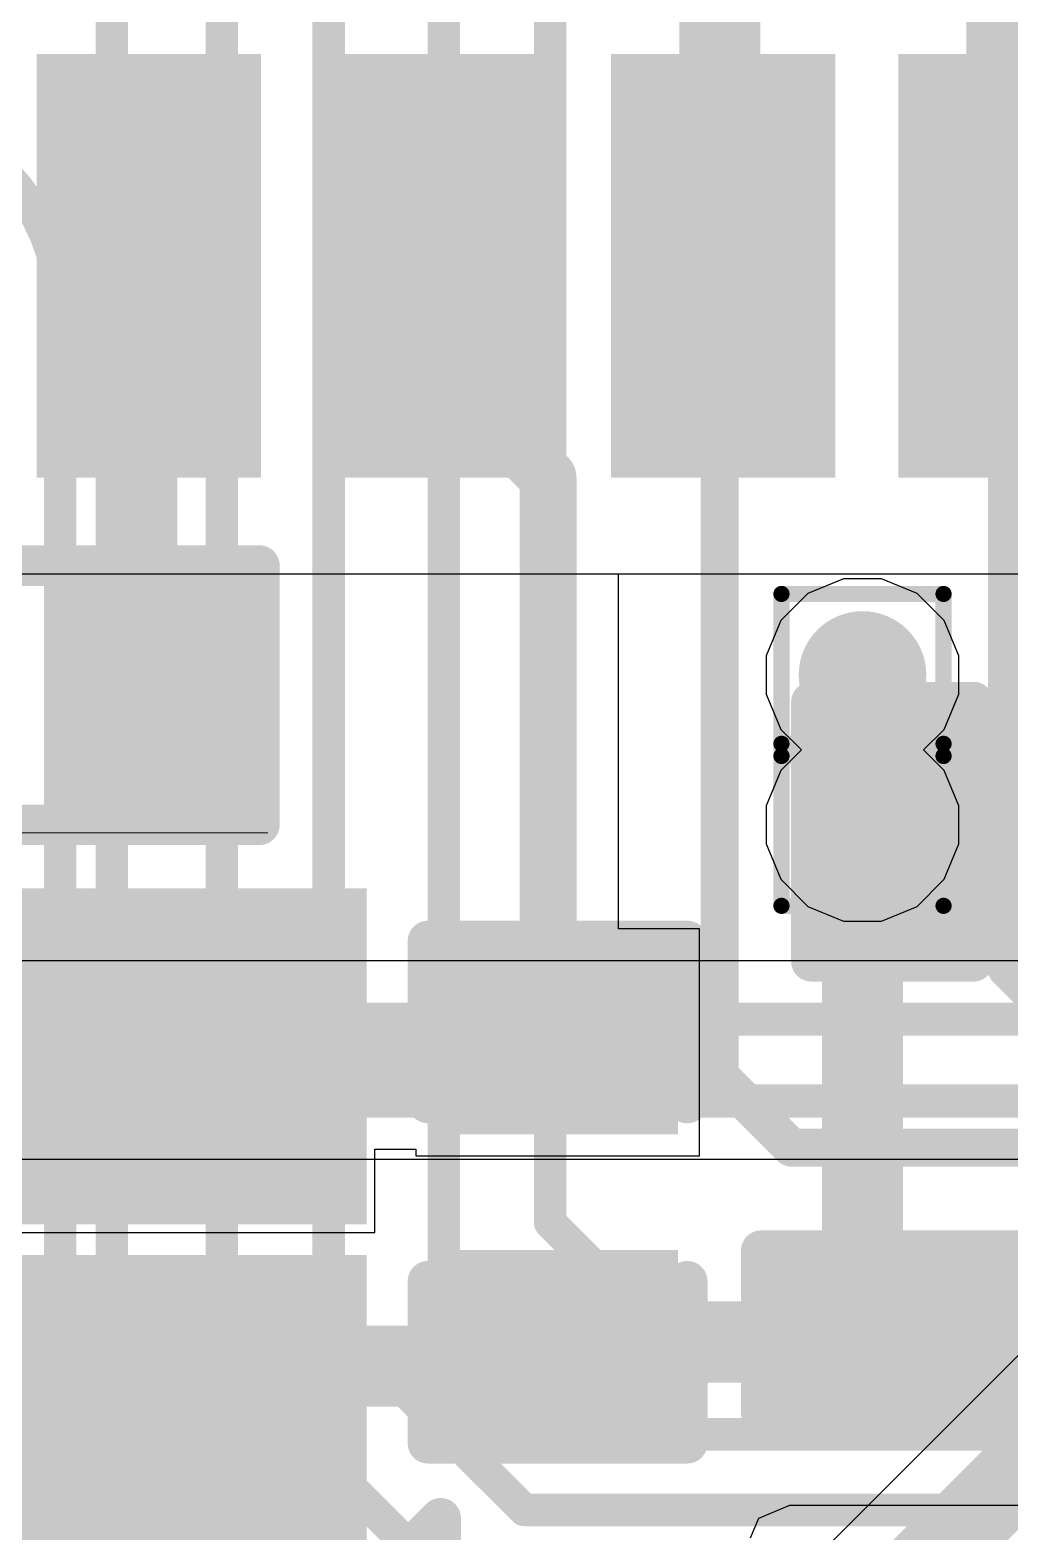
# Model space of a CAD drawing. Header units: inches. Extents: x -6 to 283, y -12 to 154.
# Drawn here: x 21.223 to 24.294, y 3.135 to 7.845 of the extents above; entities that cross this region are included whole.
import ezdxf

# ---------------------------------------------------------------- set-up
doc = ezdxf.new("R2010")
doc.units = ezdxf.units.IN
for name, color, linetype in [('Bottom Layer', 5, 'Continuous'), ('Drill Drawing', 1, 'Continuous'), ('GND-1', 16, 'Continuous'), ('GND-2', 90, 'Continuous'), ('GND-3', 216, 'Continuous'), ('GND-4', 54, 'Continuous'), ('PWR-1', 156, 'Continuous'), ('PWR-2', 130, 'Continuous'), ('Signal L1', 76, 'Continuous'), ('Signal L2', 6, 'Continuous'), ('Top Layer', 1, 'Continuous'), ('Top Overlay', 2, 'Continuous'), ('Top Paste', 8, 'Continuous'), ('Top Solder', 216, 'Continuous'), ('Via Holes', 16, 'Continuous')]:
    doc.layers.add(name, color=color, linetype=linetype)

# ---------------------------------------------------------------- blocks, each defined once
blk = doc.blocks.new('Q22FA12800078__46')
at = {"layer": 'Top Layer'}
for points in [[(-1.20000014, 1.00000054), (-0.2499995, 1.00000054), (-0.2499995, 0.1499997), (-1.20000014, 0.1499997)], [(0.2499995, 1.00000054), (1.20000014, 1.00000054), (1.20000014, 0.1499997), (0.2499995, 0.1499997)], [(-1.20000014, -0.1499997), (-0.2499995, -0.1499997), (-0.2499995, -1.00000054), (-1.20000014, -1.00000054)], [(0.2499995, -0.1499997), (1.20000014, -0.1499997), (1.20000014, -1.00000054), (0.2499995, -1.00000054)]]:
    blk.add_hatch(color=1, dxfattribs=at).paths.add_polyline_path(points)
at = {"layer": 'Top Paste'}
for points in [[(-1.20000014, 1.00000054), (-0.2499995, 1.00000054), (-0.2499995, 0.1499997), (-1.20000014, 0.1499997)], [(0.2499995, 1.00000054), (1.20000014, 1.00000054), (1.20000014, 0.1499997), (0.2499995, 0.1499997)], [(-1.20000014, -0.1499997), (-0.2499995, -0.1499997), (-0.2499995, -1.00000054), (-1.20000014, -1.00000054)], [(0.2499995, -0.1499997), (1.20000014, -0.1499997), (1.20000014, -1.00000054), (0.2499995, -1.00000054)]]:
    blk.add_hatch(color=8, dxfattribs=at).paths.add_polyline_path(points)
at = {"layer": 'Top Solder'}
for points in [[(-1.30160014, 1.10160054), (-0.1483995, 1.10160054), (-0.1483995, 0.0483997), (-1.30160014, 0.0483997)], [(0.1483995, 1.10160054), (1.30160014, 1.10160054), (1.30160014, 0.0483997), (0.1483995, 0.0483997)], [(-1.30160014, -0.0483997), (-0.1483995, -0.0483997), (-0.1483995, -1.10160054), (-1.30160014, -1.10160054)], [(0.1483995, -0.0483997), (1.30160014, -0.0483997), (1.30160014, -1.10160054), (0.1483995, -1.10160054)]]:
    blk.add_hatch(color=216, dxfattribs=at).paths.add_polyline_path(points)
at = {"layer": 'Top Overlay'}
for points in [[(-1.5331821, 1.12016032, 0.127, 0.127, 0), (-1.5331821, 0.87339424, 0.127, 0.127, 0)], [(-1.40979906, 0.9967772799999999, 0.127, 0.127, 0), (-1.5331821, 1.12016032, 0.127, 0.127, 0)], [(-1.40979906, 0.9967772799999999, 0.127, 0.127, 0), (-1.5331821, 0.87339424, 0.127, 0.127, 0)], [(0.0508, 0.8636, 0.127, 0.127, 0), (-0.0508, 0.8636, 0.127, 0.127, 0)], [(0.0508, -0.8382, 0.127, 0.127, 0), (-0.0508, -0.8382, 0.127, 0.127, 0)]]:
    blk.add_lwpolyline(points, format="xyseb", dxfattribs=at)
for points in [[(-1.5649321, 1.12016032, 0.0635, 0.0635, 1), (-1.5014321, 1.12016032, 0.0635, 0.0635, 1)], [(-1.5649321, 1.12016032, 0.0635, 0.0635, 1), (-1.5014321, 1.12016032, 0.0635, 0.0635, 1)], [(-1.44154906, 0.9967772799999999, 0.0635, 0.0635, 1), (-1.37804906, 0.9967772799999999, 0.0635, 0.0635, 1)], [(-1.44154906, 0.9967772799999999, 0.0635, 0.0635, 1), (-1.37804906, 0.9967772799999999, 0.0635, 0.0635, 1)], [(-1.5649321, 0.87339424, 0.0635, 0.0635, 1), (-1.5014321, 0.87339424, 0.0635, 0.0635, 1)], [(-1.5649321, 0.87339424, 0.0635, 0.0635, 1), (-1.5014321, 0.87339424, 0.0635, 0.0635, 1)], [(-0.08255, 0.8636, 0.0635, 0.0635, 1), (-0.01905, 0.8636, 0.0635, 0.0635, 1)], [(0.01905, 0.8636, 0.0635, 0.0635, 1), (0.08255, 0.8636, 0.0635, 0.0635, 1)], [(-0.08255, -0.8382, 0.0635, 0.0635, 1), (-0.01905, -0.8382, 0.0635, 0.0635, 1)], [(0.01905, -0.8382, 0.0635, 0.0635, 1), (0.08255, -0.8382, 0.0635, 0.0635, 1)]]:
    blk.add_lwpolyline(points, format="xyseb", close=True, dxfattribs=at)
blk = doc.blocks.new('AP6275S__49')
at = {"layer": 'Top Layer'}
for points in [[(-4.700000759999999, -5.627498269999999), (-4.700000759999999, -6.75249729), (-5.19999976, -6.75249729), (-5.19999976, -5.627498269999999)], [(-3.80000256, -5.627498269999999), (-3.80000256, -6.75249729), (-4.30000156, -6.75249729), (-4.30000156, -5.627498269999999)], [(-2.90000182, -5.627498269999999), (-2.90000182, -6.75249729), (-3.40000082, -6.75249729), (-3.40000082, -5.627498269999999)], [(-2.00000108, -5.627498269999999), (-2.00000108, -6.75249729), (-2.50000008, -6.75249729), (-2.50000008, -5.627498269999999)]]:
    blk.add_hatch(color=1, dxfattribs=at).paths.add_polyline_path(points)
at = {"layer": 'Top Paste'}
for points in [[(-4.700000759999999, -5.627498269999999), (-4.700000759999999, -6.75249729), (-5.19999976, -6.75249729), (-5.19999976, -5.627498269999999)], [(-3.80000256, -5.627498269999999), (-3.80000256, -6.75249729), (-4.30000156, -6.75249729), (-4.30000156, -5.627498269999999)], [(-2.90000182, -5.627498269999999), (-2.90000182, -6.75249729), (-3.40000082, -6.75249729), (-3.40000082, -5.627498269999999)], [(-2.00000108, -5.627498269999999), (-2.00000108, -6.75249729), (-2.50000008, -6.75249729), (-2.50000008, -5.627498269999999)]]:
    blk.add_hatch(color=8, dxfattribs=at).paths.add_polyline_path(points)
at = {"layer": 'Top Solder'}
for points in [[(-4.59840076, -5.52589827), (-4.59840076, -6.85409729), (-5.30159976, -6.85409729), (-5.30159976, -5.52589827)], [(-3.69840256, -5.52589827), (-3.69840256, -6.85409729), (-4.40160156, -6.85409729), (-4.40160156, -5.52589827)], [(-2.79840182, -5.52589827), (-2.79840182, -6.85409729), (-3.50160082, -6.85409729), (-3.50160082, -5.52589827)], [(-1.89840108, -5.52589827), (-1.89840108, -6.85409729), (-2.60160008, -6.85409729), (-2.60160008, -5.52589827)]]:
    blk.add_hatch(color=216, dxfattribs=at).paths.add_polyline_path(points)
blk = doc.blocks.new('R___0402_74')
at = {"layer": 'Top Layer'}
for points in [[(-0.6985, -0.3175), (-0.6985, 0.3175), (-0.2412999999999999, 0.3175), (-0.2413, -0.3175)], [(0.2412999999999999, -0.3175), (0.2413, 0.3175), (0.6985, 0.3175), (0.6985, -0.3175)]]:
    blk.add_hatch(color=1, dxfattribs=at).paths.add_polyline_path(points)
at = {"layer": 'Top Paste'}
for points in [[(-0.6985, -0.3175), (-0.6985, 0.3175), (-0.2412999999999999, 0.3175), (-0.2413, -0.3175)], [(0.2412999999999999, -0.3175), (0.2413, 0.3175), (0.6985, 0.3175), (0.6985, -0.3175)]]:
    blk.add_hatch(color=8, dxfattribs=at).paths.add_polyline_path(points)
at = {"layer": 'Top Solder'}
for points in [[(-0.75350116, -0.37250116), (-0.75350116, 0.37250116), (-0.1862988399999999, 0.37250116), (-0.18629884, -0.37250116)], [(0.1862988399999999, -0.37250116), (0.18629884, 0.37250116), (0.75350116, 0.37250116), (0.75350116, -0.37250116)]]:
    blk.add_hatch(color=216, dxfattribs=at).paths.add_polyline_path(points)
at = {"layer": 'Top Overlay'}
for points in [[(-0.7874, -0.4064, 0.127, 0.127, 0), (-0.7874, 0.4064, 0.127, 0.127, 0)], [(-0.7874, 0.4064, 0.127, 0.127, 0), (0.7874, 0.4064, 0.127, 0.127, 0)], [(0.7874, -0.4064, 0.127, 0.127, 0), (0.7874, 0.4064, 0.127, 0.127, 0)], [(-0.7874, -0.4064, 0.127, 0.127, 0), (0.7874, -0.4064, 0.127, 0.127, 0)], [(-0.8128, -0.4318, 0.0032258, 0.0032258, 0), (0.8128, -0.4318, 0.0032258, 0.0032258, 0)]]:
    blk.add_lwpolyline(points, format="xyseb", dxfattribs=at)
for points in [[(-0.8191499999999999, 0.4064, 0.0635, 0.0635, 1), (-0.7556499999999999, 0.4064, 0.0635, 0.0635, 1)], [(-0.8191499999999999, 0.4064, 0.0635, 0.0635, 1), (-0.7556499999999999, 0.4064, 0.0635, 0.0635, 1)], [(0.7556499999999999, 0.4064, 0.0635, 0.0635, 1), (0.8191499999999999, 0.4064, 0.0635, 0.0635, 1)], [(0.7556499999999999, 0.4064, 0.0635, 0.0635, 1), (0.8191499999999999, 0.4064, 0.0635, 0.0635, 1)], [(-0.8191499999999999, -0.4064, 0.0635, 0.0635, 1), (-0.7556499999999999, -0.4064, 0.0635, 0.0635, 1)], [(-0.8191499999999999, -0.4064, 0.0635, 0.0635, 1), (-0.7556499999999999, -0.4064, 0.0635, 0.0635, 1)], [(0.7556499999999999, -0.4064, 0.0635, 0.0635, 1), (0.8191499999999999, -0.4064, 0.0635, 0.0635, 1)], [(0.7556499999999999, -0.4064, 0.0635, 0.0635, 1), (0.8191499999999999, -0.4064, 0.0635, 0.0635, 1)], [(-0.81360518, -0.4318, 0.0016129, 0.0016129, 1), (-0.8119948199999999, -0.4318, 0.0016129, 0.0016129, 1)], [(0.8119948199999999, -0.4318, 0.0016129, 0.0016129, 1), (0.81360518, -0.4318, 0.0016129, 0.0016129, 1)]]:
    blk.add_lwpolyline(points, format="xyseb", close=True, dxfattribs=at)
blk = doc.blocks.new('C___0402_230')
at = {"layer": 'Top Layer'}
for points in [[(-0.6985, -0.3175), (-0.6985, 0.3175), (-0.2412999999999999, 0.3175), (-0.2413, -0.3175)], [(0.2412999999999999, -0.3175), (0.2413, 0.3175), (0.6985, 0.3175), (0.6985, -0.3175)]]:
    blk.add_hatch(color=1, dxfattribs=at).paths.add_polyline_path(points)
at = {"layer": 'Top Paste'}
for points in [[(-0.6985, -0.3175), (-0.6985, 0.3175), (-0.2412999999999999, 0.3175), (-0.2413, -0.3175)], [(0.2412999999999999, -0.3175), (0.2413, 0.3175), (0.6985, 0.3175), (0.6985, -0.3175)]]:
    blk.add_hatch(color=8, dxfattribs=at).paths.add_polyline_path(points)
at = {"layer": 'Top Solder'}
for points in [[(-0.7584998799999999, -0.37749988), (-0.7584998799999999, 0.37749988), (-0.18130012, 0.37749988), (-0.18130012, -0.37749988)], [(0.18130012, -0.37749988), (0.18130012, 0.37749988), (0.7584998799999999, 0.37749988), (0.7584998799999999, -0.37749988)]]:
    blk.add_hatch(color=216, dxfattribs=at).paths.add_polyline_path(points)
at = {"layer": 'Top Overlay'}
for points in [[(-0.7874, 0.4064, 0.127, 0.127, 0), (-0.2794, 0.4064, 0.127, 0.127, 0)], [(-0.7874, 0.4064, 0.127, 0.127, 0), (-0.7874, -0.4064, 0.127, 0.127, 0)], [(0.2794, 0.4064, 0.127, 0.127, 0), (0.7874, 0.4064, 0.127, 0.127, 0)], [(0.7874, 0.4064, 0.127, 0.127, 0), (0.7874, -0.4064, 0.127, 0.127, 0)], [(-0.7874, -0.4064, 0.127, 0.127, 0), (-0.2794, -0.40640254, 0.127, 0.127, 0)], [(0.7874, -0.4064, 0.127, 0.127, 0), (0.2794, -0.40640254, 0.127, 0.127, 0)]]:
    blk.add_lwpolyline(points, format="xyseb", dxfattribs=at)
for points in [[(-0.8191499999999999, 0.4064, 0.0635, 0.0635, 1), (-0.7556499999999999, 0.4064, 0.0635, 0.0635, 1)], [(-0.8191499999999999, 0.4064, 0.0635, 0.0635, 1), (-0.7556499999999999, 0.4064, 0.0635, 0.0635, 1)], [(-0.31115, 0.4064, 0.0635, 0.0635, 1), (-0.24765, 0.4064, 0.0635, 0.0635, 1)], [(0.24765, 0.4064, 0.0635, 0.0635, 1), (0.31115, 0.4064, 0.0635, 0.0635, 1)], [(0.7556499999999999, 0.4064, 0.0635, 0.0635, 1), (0.8191499999999999, 0.4064, 0.0635, 0.0635, 1)], [(0.7556499999999999, 0.4064, 0.0635, 0.0635, 1), (0.8191499999999999, 0.4064, 0.0635, 0.0635, 1)], [(-0.8191499999999999, -0.4064, 0.0635, 0.0635, 1), (-0.7556499999999999, -0.4064, 0.0635, 0.0635, 1)], [(-0.8191499999999999, -0.4064, 0.0635, 0.0635, 1), (-0.7556499999999999, -0.4064, 0.0635, 0.0635, 1)], [(-0.31115, -0.40640254, 0.0635, 0.0635, 1), (-0.24765, -0.40640254, 0.0635, 0.0635, 1)], [(0.24765, -0.40640254, 0.0635, 0.0635, 1), (0.31115, -0.40640254, 0.0635, 0.0635, 1)], [(0.7556499999999999, -0.4064, 0.0635, 0.0635, 1), (0.8191499999999999, -0.4064, 0.0635, 0.0635, 1)], [(0.7556499999999999, -0.4064, 0.0635, 0.0635, 1), (0.8191499999999999, -0.4064, 0.0635, 0.0635, 1)]]:
    blk.add_lwpolyline(points, format="xyseb", close=True, dxfattribs=at)
blk = doc.blocks.new('C___0402_244')
at = {"layer": 'Top Layer'}
for points in [[(-0.6985, -0.3175), (-0.6985, 0.3174999999999999), (-0.2413000000000001, 0.3175), (-0.2412999999999999, -0.3174999999999999)], [(0.2413000000000001, -0.3175), (0.2412999999999999, 0.3174999999999999), (0.6985, 0.3175), (0.6985, -0.3174999999999999)]]:
    blk.add_hatch(color=1, dxfattribs=at).paths.add_polyline_path(points)
at = {"layer": 'Top Paste'}
for points in [[(-0.6985, -0.3175), (-0.6985, 0.3174999999999999), (-0.2413000000000001, 0.3175), (-0.2412999999999999, -0.3174999999999999)], [(0.2413000000000001, -0.3175), (0.2412999999999999, 0.3174999999999999), (0.6985, 0.3175), (0.6985, -0.3174999999999999)]]:
    blk.add_hatch(color=8, dxfattribs=at).paths.add_polyline_path(points)
at = {"layer": 'Top Solder'}
for points in [[(-0.7584998799999999, -0.3774998800000001), (-0.7584998799999999, 0.3774998799999999), (-0.1813001200000001, 0.3774998800000001), (-0.1813001199999999, -0.3774998799999999)], [(0.1813001200000001, -0.3774998800000001), (0.1813001199999999, 0.3774998799999999), (0.7584998799999999, 0.3774998800000001), (0.7584998799999999, -0.3774998799999999)]]:
    blk.add_hatch(color=216, dxfattribs=at).paths.add_polyline_path(points)
at = {"layer": 'Top Overlay'}
for points in [[(-0.2794, 0.4064, 0.127, 0.127, 0), (-0.7874, 0.4064, 0.127, 0.127, 0)], [(-0.7874, -0.4064, 0.127, 0.127, 0), (-0.7874, 0.4064, 0.127, 0.127, 0)], [(0.7874, 0.4064, 0.127, 0.127, 0), (0.2794, 0.4064, 0.127, 0.127, 0)], [(0.7874, -0.4064, 0.127, 0.127, 0), (0.7874, 0.4064, 0.127, 0.127, 0)], [(-0.2794, -0.4064, 0.127, 0.127, 0), (-0.7874, -0.4064, 0.127, 0.127, 0)], [(0.7874, -0.4064, 0.127, 0.127, 0), (0.2794, -0.4064, 0.127, 0.127, 0)]]:
    blk.add_lwpolyline(points, format="xyseb", dxfattribs=at)
for points in [[(-0.8191499999999999, 0.4064, 0.0635, 0.0635, 1), (-0.7556499999999999, 0.4064, 0.0635, 0.0635, 1)], [(-0.8191499999999999, 0.4064, 0.0635, 0.0635, 1), (-0.7556499999999999, 0.4064, 0.0635, 0.0635, 1)], [(-0.31115, 0.4064, 0.0635, 0.0635, 1), (-0.24765, 0.4064, 0.0635, 0.0635, 1)], [(0.24765, 0.4064, 0.0635, 0.0635, 1), (0.31115, 0.4064, 0.0635, 0.0635, 1)], [(0.7556499999999999, 0.4064, 0.0635, 0.0635, 1), (0.8191499999999999, 0.4064, 0.0635, 0.0635, 1)], [(0.7556499999999999, 0.4064, 0.0635, 0.0635, 1), (0.8191499999999999, 0.4064, 0.0635, 0.0635, 1)], [(-0.8191499999999999, -0.4064, 0.0635, 0.0635, 1), (-0.7556499999999999, -0.4064, 0.0635, 0.0635, 1)], [(-0.8191499999999999, -0.4064, 0.0635, 0.0635, 1), (-0.7556499999999999, -0.4064, 0.0635, 0.0635, 1)], [(-0.31115, -0.4064, 0.0635, 0.0635, 1), (-0.24765, -0.4064, 0.0635, 0.0635, 1)], [(0.24765, -0.4064, 0.0635, 0.0635, 1), (0.31115, -0.4064, 0.0635, 0.0635, 1)], [(0.7556499999999999, -0.4064, 0.0635, 0.0635, 1), (0.8191499999999999, -0.4064, 0.0635, 0.0635, 1)], [(0.7556499999999999, -0.4064, 0.0635, 0.0635, 1), (0.8191499999999999, -0.4064, 0.0635, 0.0635, 1)]]:
    blk.add_lwpolyline(points, format="xyseb", close=True, dxfattribs=at)
blk = doc.blocks.new('C___0402_415')
at = {"layer": 'Top Layer'}
for points in [[(-0.6985025399999999, -0.3175), (-0.6985025399999999, 0.3175), (-0.24130254, 0.3175), (-0.24130254, -0.3175)], [(0.2412999999999999, -0.3175), (0.2413, 0.3175), (0.6985, 0.3175), (0.6985, -0.3175)]]:
    blk.add_hatch(color=1, dxfattribs=at).paths.add_polyline_path(points)
at = {"layer": 'Top Paste'}
for points in [[(-0.6985025399999999, -0.3175), (-0.6985025399999999, 0.3175), (-0.24130254, 0.3175), (-0.24130254, -0.3175)], [(0.2412999999999999, -0.3175), (0.2413, 0.3175), (0.6985, 0.3175), (0.6985, -0.3175)]]:
    blk.add_hatch(color=8, dxfattribs=at).paths.add_polyline_path(points)
at = {"layer": 'Top Solder'}
for points in [[(-0.75850242, -0.37749988), (-0.75850242, 0.37749988), (-0.1813026599999999, 0.37749988), (-0.18130266, -0.37749988)], [(0.18130012, -0.37749988), (0.18130012, 0.37749988), (0.7584998799999999, 0.37749988), (0.7584998799999999, -0.37749988)]]:
    blk.add_hatch(color=216, dxfattribs=at).paths.add_polyline_path(points)
at = {"layer": 'Top Overlay'}
for points in [[(-0.27940254, 0.40640254, 0.127, 0.127, 0), (-0.7874, 0.4064, 0.127, 0.127, 0)], [(-0.7874, 0.4064, 0.127, 0.127, 0), (-0.7874, -0.4064, 0.127, 0.127, 0)], [(0.7874, 0.4064, 0.127, 0.127, 0), (0.2794, 0.4064, 0.127, 0.127, 0)], [(0.7874, 0.4064, 0.127, 0.127, 0), (0.7874, -0.4064, 0.127, 0.127, 0)], [(-0.27940254, -0.40640254, 0.127, 0.127, 0), (-0.7874, -0.4064, 0.127, 0.127, 0)], [(0.7874, -0.4064, 0.127, 0.127, 0), (0.2794, -0.4064, 0.127, 0.127, 0)]]:
    blk.add_lwpolyline(points, format="xyseb", dxfattribs=at)
for points in [[(-0.8191499999999999, 0.4064, 0.0635, 0.0635, 1), (-0.7556499999999999, 0.4064, 0.0635, 0.0635, 1)], [(-0.8191499999999999, 0.4064, 0.0635, 0.0635, 1), (-0.7556499999999999, 0.4064, 0.0635, 0.0635, 1)], [(-0.31115254, 0.40640254, 0.0635, 0.0635, 1), (-0.24765254, 0.40640254, 0.0635, 0.0635, 1)], [(0.24765, 0.4064, 0.0635, 0.0635, 1), (0.31115, 0.4064, 0.0635, 0.0635, 1)], [(0.7556499999999999, 0.4064, 0.0635, 0.0635, 1), (0.8191499999999999, 0.4064, 0.0635, 0.0635, 1)], [(0.7556499999999999, 0.4064, 0.0635, 0.0635, 1), (0.8191499999999999, 0.4064, 0.0635, 0.0635, 1)], [(-0.8191499999999999, -0.4064, 0.0635, 0.0635, 1), (-0.7556499999999999, -0.4064, 0.0635, 0.0635, 1)], [(-0.8191499999999999, -0.4064, 0.0635, 0.0635, 1), (-0.7556499999999999, -0.4064, 0.0635, 0.0635, 1)], [(-0.31115254, -0.40640254, 0.0635, 0.0635, 1), (-0.24765254, -0.40640254, 0.0635, 0.0635, 1)], [(0.24765, -0.4064, 0.0635, 0.0635, 1), (0.31115, -0.4064, 0.0635, 0.0635, 1)], [(0.7556499999999999, -0.4064, 0.0635, 0.0635, 1), (0.8191499999999999, -0.4064, 0.0635, 0.0635, 1)], [(0.7556499999999999, -0.4064, 0.0635, 0.0635, 1), (0.8191499999999999, -0.4064, 0.0635, 0.0635, 1)]]:
    blk.add_lwpolyline(points, format="xyseb", close=True, dxfattribs=at)

msp = doc.modelspace()

# ---------------------------------------------------------------- hatches: boundary and pattern name
at = {"layer": 'Bottom Layer'}
h = msp.add_hatch(color=5, dxfattribs=at)
edge = h.paths.add_edge_path()
edge.add_arc((23.83195894, 5.82237342), 0.1999996, 0, 360)
h = msp.add_hatch(color=5, dxfattribs=at)
edge = h.paths.add_edge_path()
edge.add_arc((23.83195894, 5.35247342), 0.1999996, 0, 360)
at = {"layer": 'GND-1'}
h = msp.add_hatch(color=16, dxfattribs=at)
edge = h.paths.add_edge_path()
edge.add_arc((23.83195894, 5.82237342), 0.1999996, 0, 360)
h = msp.add_hatch(color=16, dxfattribs=at)
edge = h.paths.add_edge_path()
edge.add_arc((23.83195894, 5.35247342), 0.1999996, 0, 360)
at = {"layer": 'GND-2'}
h = msp.add_hatch(color=90, dxfattribs=at)
edge = h.paths.add_edge_path()
edge.add_arc((23.83195894, 5.82237342), 0.1999996, 0, 360)
h = msp.add_hatch(color=90, dxfattribs=at)
edge = h.paths.add_edge_path()
edge.add_arc((23.83195894, 5.35247342), 0.1999996, 0, 360)
at = {"layer": 'GND-3'}
h = msp.add_hatch(color=216, dxfattribs=at)
edge = h.paths.add_edge_path()
edge.add_arc((23.83195894, 5.82237342), 0.1999996, 0, 360)
h = msp.add_hatch(color=216, dxfattribs=at)
edge = h.paths.add_edge_path()
edge.add_arc((23.83195894, 5.35247342), 0.1999996, 0, 360)
at = {"layer": 'GND-4'}
h = msp.add_hatch(color=54, dxfattribs=at)
edge = h.paths.add_edge_path()
edge.add_arc((23.83195894, 5.82237342), 0.1999996, 0, 360)
h = msp.add_hatch(color=54, dxfattribs=at)
edge = h.paths.add_edge_path()
edge.add_arc((23.83195894, 5.35247342), 0.1999996, 0, 360)
at = {"layer": 'PWR-1'}
h = msp.add_hatch(color=156, dxfattribs=at)
edge = h.paths.add_edge_path()
edge.add_arc((23.83195894, 5.82237342), 0.1999996, 0, 360)
h = msp.add_hatch(color=156, dxfattribs=at)
edge = h.paths.add_edge_path()
edge.add_arc((23.83195894, 5.35247342), 0.1999996, 0, 360)
at = {"layer": 'PWR-2'}
h = msp.add_hatch(color=130, dxfattribs=at)
edge = h.paths.add_edge_path()
edge.add_arc((23.83195894, 5.82237342), 0.1999996, 0, 360)
h = msp.add_hatch(color=130, dxfattribs=at)
edge = h.paths.add_edge_path()
edge.add_arc((23.83195894, 5.35247342), 0.1999996, 0, 360)
at = {"layer": 'Signal L1'}
h = msp.add_hatch(color=76, dxfattribs=at)
edge = h.paths.add_edge_path()
edge.add_arc((23.83195894, 5.82237342), 0.1999996, 0, 360)
h = msp.add_hatch(color=76, dxfattribs=at)
edge = h.paths.add_edge_path()
edge.add_arc((23.83195894, 5.35247342), 0.1999996, 0, 360)
at = {"layer": 'Signal L2'}
h = msp.add_hatch(color=6, dxfattribs=at)
edge = h.paths.add_edge_path()
edge.add_arc((23.83195894, 5.82237342), 0.1999996, 0, 360)
h = msp.add_hatch(color=6, dxfattribs=at)
edge = h.paths.add_edge_path()
edge.add_arc((23.83195894, 5.35247342), 0.1999996, 0, 360)
at = {"layer": 'Top Layer'}
h = msp.add_hatch(color=1, dxfattribs=at)
edge = h.paths.add_edge_path()
edge.add_arc((23.83195894, 5.82237342), 0.1999996, 0, 360)
h = msp.add_hatch(color=1, dxfattribs=at)
edge = h.paths.add_edge_path()
edge.add_arc((23.83195894, 5.35247342), 0.1999996, 0, 360)
at = {"layer": 'Via Holes'}
h = msp.add_hatch(color=7, dxfattribs=at)
edge = h.paths.add_edge_path()
edge.add_arc((23.83195894, 5.82237342), 0.0999998, 0, 360)
h = msp.add_hatch(color=7, dxfattribs=at)
edge = h.paths.add_edge_path()
edge.add_arc((23.83195894, 5.35247342), 0.0999998, 0, 360)

# ---------------------------------------------------------------- linework, layer by layer
at = {"layer": 'Bottom Layer'}
for p, q in [((24.49223448, 4.92557816), (20.24761762, 4.92557816)), ((20.24761762, 4.303882679999999), (24.82043804, 4.303882679999999)), ((24.84326248, 4.21221408), (21.80312378, 1.17207538))]:
    msp.add_line(p, q, dxfattribs=at)
for points in [[(20.12955334, 4.74300042, 0.10414, 0.10414, 0), (29.70361344, 4.74300042, 0.10414, 0.10414, 0)], [(20.12955334, 4.486460419999999, 0.10414, 0.10414, 0), (29.70360836, 4.486460419999999, 0.10414, 0.10414, 0)], [(21.9103956, 0.91309952, 0.254, 0.254, 0), (25.02638632, 4.029090239999999, 0.254, 0.254, 0)]]:
    msp.add_lwpolyline(points, format="xyseb", dxfattribs=at)
at = {"layer": 'Drill Drawing'}
for points in [[(23.57795894, 6.076373419999999, 0.0508, 0.0508, 0), (24.08595894, 6.076373419999999, 0.0508, 0.0508, 0)], [(23.57795894, 5.56837342, 0.0508, 0.0508, 0), (23.57795894, 6.076373419999999, 0.0508, 0.0508, 0)], [(24.08595894, 5.56837342, 0.0508, 0.0508, 0), (24.08595894, 6.076373419999999, 0.0508, 0.0508, 0)], [(23.57795894, 5.606473419999999, 0.0508, 0.0508, 0), (24.08595894, 5.606473419999999, 0.0508, 0.0508, 0)], [(23.57795894, 5.098473419999999, 0.0508, 0.0508, 0), (23.57795894, 5.606473419999999, 0.0508, 0.0508, 0)], [(24.08595894, 5.098473419999999, 0.0508, 0.0508, 0), (24.08595894, 5.606473419999999, 0.0508, 0.0508, 0)], [(23.57795894, 5.56837342, 0.0508, 0.0508, 0), (24.08595894, 5.56837342, 0.0508, 0.0508, 0)], [(23.57795894, 5.098473419999999, 0.0508, 0.0508, 0), (24.08595894, 5.098473419999999, 0.0508, 0.0508, 0)]]:
    msp.add_lwpolyline(points, format="xyseb", dxfattribs=at)
for points in [[(23.56525894, 6.076373419999999, 0.0254, 0.0254, 1), (23.59065894, 6.076373419999999, 0.0254, 0.0254, 1)], [(23.56525894, 6.076373419999999, 0.0254, 0.0254, 1), (23.59065894, 6.076373419999999, 0.0254, 0.0254, 1)], [(24.07325894, 6.076373419999999, 0.0254, 0.0254, 1), (24.09865894, 6.076373419999999, 0.0254, 0.0254, 1)], [(24.07325894, 6.076373419999999, 0.0254, 0.0254, 1), (24.09865894, 6.076373419999999, 0.0254, 0.0254, 1)], [(23.56525894, 5.606473419999999, 0.0254, 0.0254, 1), (23.59065894, 5.606473419999999, 0.0254, 0.0254, 1)], [(23.56525894, 5.606473419999999, 0.0254, 0.0254, 1), (23.59065894, 5.606473419999999, 0.0254, 0.0254, 1)], [(24.07325894, 5.606473419999999, 0.0254, 0.0254, 1), (24.09865894, 5.606473419999999, 0.0254, 0.0254, 1)], [(24.07325894, 5.606473419999999, 0.0254, 0.0254, 1), (24.09865894, 5.606473419999999, 0.0254, 0.0254, 1)], [(23.56525894, 5.56837342, 0.0254, 0.0254, 1), (23.59065894, 5.56837342, 0.0254, 0.0254, 1)], [(23.56525894, 5.56837342, 0.0254, 0.0254, 1), (23.59065894, 5.56837342, 0.0254, 0.0254, 1)], [(24.07325894, 5.56837342, 0.0254, 0.0254, 1), (24.09865894, 5.56837342, 0.0254, 0.0254, 1)], [(24.07325894, 5.56837342, 0.0254, 0.0254, 1), (24.09865894, 5.56837342, 0.0254, 0.0254, 1)], [(23.56525894, 5.098473419999999, 0.0254, 0.0254, 1), (23.59065894, 5.098473419999999, 0.0254, 0.0254, 1)], [(23.56525894, 5.098473419999999, 0.0254, 0.0254, 1), (23.59065894, 5.098473419999999, 0.0254, 0.0254, 1)], [(24.07325894, 5.098473419999999, 0.0254, 0.0254, 1), (24.09865894, 5.098473419999999, 0.0254, 0.0254, 1)], [(24.07325894, 5.098473419999999, 0.0254, 0.0254, 1), (24.09865894, 5.098473419999999, 0.0254, 0.0254, 1)]]:
    msp.add_lwpolyline(points, format="xyseb", close=True, dxfattribs=at)
at = {"layer": 'PWR-1'}
for p, q in [((23.77196668, 6.123973019999999), (23.661116, 6.078057439999999)), ((23.8919512, 6.123973019999999), (23.77196668, 6.123973019999999)), ((24.00280188, 6.078057439999999), (23.8919512, 6.123973019999999)), ((23.661116, 6.078057439999999), (23.57627492, 5.99321636)), ((24.08764296, 5.99321636), (24.00280188, 6.078057439999999)), ((23.57627492, 5.99321636), (23.53035934, 5.882365679999999)), ((24.13355854, 5.882365679999999), (24.08764296, 5.99321636)), ((23.53035934, 5.882365679999999), (23.53035934, 5.762381159999999)), ((24.13355854, 5.762381159999999), (24.13355854, 5.882365679999999)), ((23.53035934, 5.762381159999999), (23.57627492, 5.65153048)), ((24.08764296, 5.65153048), (24.13355854, 5.762381159999999)), ((23.57627492, 5.65153048), (23.64038198, 5.587423419999999)), ((24.0235359, 5.587423419999999), (24.08764296, 5.65153048)), ((23.64038198, 5.587423419999999), (23.57627492, 5.523316359999999)), ((24.08764296, 5.523316359999999), (24.0235359, 5.587423419999999)), ((23.57627492, 5.523316359999999), (23.53035934, 5.41246568)), ((24.13355854, 5.41246568), (24.08764296, 5.523316359999999)), ((23.53035934, 5.41246568), (23.53035934, 5.292481159999999)), ((24.13355854, 5.292481159999999), (24.13355854, 5.41246568)), ((23.53035934, 5.292481159999999), (23.57627492, 5.18163048)), ((24.08764296, 5.18163048), (24.13355854, 5.292481159999999)), ((23.57627492, 5.18163048), (23.661116, 5.0967894)), ((24.00280188, 5.0967894), (24.08764296, 5.18163048)), ((23.661116, 5.0967894), (23.77196668, 5.05087382)), ((23.8919512, 5.05087382), (24.00280188, 5.0967894)), ((23.77196668, 5.05087382), (23.8919512, 5.05087382))]:
    msp.add_line(p, q, dxfattribs=at)
at = {"layer": 'PWR-2'}
for p, q in [((23.77196668, 6.123973019999999), (23.661116, 6.078057439999999)), ((23.8919512, 6.123973019999999), (23.77196668, 6.123973019999999)), ((24.00280188, 6.078057439999999), (23.8919512, 6.123973019999999)), ((23.661116, 6.078057439999999), (23.57627492, 5.99321636)), ((24.08764296, 5.99321636), (24.00280188, 6.078057439999999)), ((23.57627492, 5.99321636), (23.53035934, 5.882365679999999)), ((24.13355854, 5.882365679999999), (24.08764296, 5.99321636)), ((23.53035934, 5.882365679999999), (23.53035934, 5.762381159999999)), ((24.13355854, 5.762381159999999), (24.13355854, 5.882365679999999)), ((23.53035934, 5.762381159999999), (23.57627492, 5.65153048)), ((24.08764296, 5.65153048), (24.13355854, 5.762381159999999)), ((23.57627492, 5.65153048), (23.64038198, 5.587423419999999)), ((24.0235359, 5.587423419999999), (24.08764296, 5.65153048)), ((23.64038198, 5.587423419999999), (23.57627492, 5.523316359999999)), ((24.08764296, 5.523316359999999), (24.0235359, 5.587423419999999)), ((23.57627492, 5.523316359999999), (23.53035934, 5.41246568)), ((24.13355854, 5.41246568), (24.08764296, 5.523316359999999)), ((23.53035934, 5.41246568), (23.53035934, 5.292481159999999)), ((24.13355854, 5.292481159999999), (24.13355854, 5.41246568)), ((23.53035934, 5.292481159999999), (23.57627492, 5.18163048)), ((24.08764296, 5.18163048), (24.13355854, 5.292481159999999)), ((23.57627492, 5.18163048), (23.661116, 5.0967894)), ((24.00280188, 5.0967894), (24.08764296, 5.18163048)), ((23.661116, 5.0967894), (23.77196668, 5.05087382)), ((23.8919512, 5.05087382), (24.00280188, 5.0967894)), ((23.77196668, 5.05087382), (23.8919512, 5.05087382))]:
    msp.add_line(p, q, dxfattribs=at)
at = {"layer": 'Signal L1'}
for points in [[(21.82387558, 3.678588019999999, 0.1016, 0.1016, 0), (21.82387558, 17.32463134, 0.1016, 0.1016, 0)], [(22.15874918, 3.81729742, 0.1016, 0.1016, 0), (22.15874918, 17.32463134, 0.1016, 0.1016, 0)], [(22.85324614, 4.10496766, 0.1016, 0.1016, 0), (22.85324614, 15.82127392, 0.1016, 0.1016, 0)], [(22.51959174, 3.96676118, 0.1016, 0.1016, 0), (22.51959174, 15.49155906, 0.1016, 0.1016, 0)], [(21.47908328, 3.53577144, 0.1016, 0.1016, 0), (21.47908328, 15.00222044, 0.1016, 0.1016, 0)], [(23.38443634, 4.565154699999999, 0.11938, 0.11938, 0), (23.38443634, 8.69257342, 0.11938, 0.11938, 0)], [(24.28443708, 4.900604879999999, 0.11938, 0.11938, 0), (24.28443708, 8.69257342, 0.11938, 0.11938, 0)], [(24.28443708, 4.900604879999999, 0.11938, 0.11938, 0), (24.50372036, 4.6813216, 0.11938, 0.11938, 0)], [(23.38443634, 4.565154699999999, 0.11938, 0.11938, 0), (23.6092111, 4.34037994, 0.11938, 0.11938, 0)], [(23.6092111, 4.34037994, 0.11938, 0.11938, 0), (27.6787102, 4.34037994, 0.11938, 0.11938, 0)], [(22.85324614, 4.10496766, 0.1016, 0.1016, 0), (23.27431718, 3.68389662, 0.1016, 0.1016, 0)], [(22.51959174, 3.96676118, 0.1016, 0.1016, 0), (23.04499582, 3.4413571, 0.1016, 0.1016, 0)], [(22.15874918, 3.81729742, 0.1016, 0.1016, 0), (22.7718239, 3.2042227, 0.1016, 0.1016, 0)], [(21.82387558, 3.678588019999999, 0.1016, 0.1016, 0), (22.55155002, 2.95091358, 0.1016, 0.1016, 0)], [(23.27431718, 3.68389662, 0.1016, 0.1016, 0), (27.72955846, 3.68389662, 0.1016, 0.1016, 0)], [(21.47908328, 3.53577144, 0.1016, 0.1016, 0), (22.32265538, 2.69219934, 0.1016, 0.1016, 0)], [(23.04499582, 3.4413571, 0.1016, 0.1016, 0), (27.95983486, 3.4413571, 0.1016, 0.1016, 0)], [(21.15128358, 3.39999066, 0.1016, 0.1016, 0), (22.11075842, 2.44051582, 0.1016, 0.1016, 0)], [(22.7718239, 3.2042227, 0.1016, 0.1016, 0), (28.1506295, 3.2042227, 0.1016, 0.1016, 0)]]:
    msp.add_lwpolyline(points, format="xyseb", dxfattribs=at)
for points in [[(24.25459208, 4.900604879999999, 0.05969, 0.05969, 1), (24.31428208, 4.900604879999999, 0.05969, 0.05969, 1)], [(24.25459208, 4.900604879999999, 0.05969, 0.05969, 1), (24.31428208, 4.900604879999999, 0.05969, 0.05969, 1)], [(23.35459134, 4.565154699999999, 0.05969, 0.05969, 1), (23.41428134, 4.565154699999999, 0.05969, 0.05969, 1)], [(23.35459134, 4.565154699999999, 0.05969, 0.05969, 1), (23.41428134, 4.565154699999999, 0.05969, 0.05969, 1)], [(23.5793661, 4.34037994, 0.05969, 0.05969, 1), (23.6390561, 4.34037994, 0.05969, 0.05969, 1)], [(23.5793661, 4.34037994, 0.05969, 0.05969, 1), (23.6390561, 4.34037994, 0.05969, 0.05969, 1)], [(22.82784614, 4.10496766, 0.0508, 0.0508, 1), (22.87864614, 4.10496766, 0.0508, 0.0508, 1)], [(22.82784614, 4.10496766, 0.0508, 0.0508, 1), (22.87864614, 4.10496766, 0.0508, 0.0508, 1)], [(22.49419174, 3.96676118, 0.0508, 0.0508, 1), (22.54499174, 3.96676118, 0.0508, 0.0508, 1)], [(22.49419174, 3.96676118, 0.0508, 0.0508, 1), (22.54499174, 3.96676118, 0.0508, 0.0508, 1)], [(22.13334918, 3.81729742, 0.0508, 0.0508, 1), (22.18414918, 3.81729742, 0.0508, 0.0508, 1)], [(22.13334918, 3.81729742, 0.0508, 0.0508, 1), (22.18414918, 3.81729742, 0.0508, 0.0508, 1)], [(21.79847558, 3.678588019999999, 0.0508, 0.0508, 1), (21.84927558, 3.678588019999999, 0.0508, 0.0508, 1)], [(21.79847558, 3.678588019999999, 0.0508, 0.0508, 1), (21.84927558, 3.678588019999999, 0.0508, 0.0508, 1)], [(23.24891718, 3.68389662, 0.0508, 0.0508, 1), (23.29971718, 3.68389662, 0.0508, 0.0508, 1)], [(23.24891718, 3.68389662, 0.0508, 0.0508, 1), (23.29971718, 3.68389662, 0.0508, 0.0508, 1)], [(21.45368328, 3.53577144, 0.0508, 0.0508, 1), (21.50448328, 3.53577144, 0.0508, 0.0508, 1)], [(21.45368328, 3.53577144, 0.0508, 0.0508, 1), (21.50448328, 3.53577144, 0.0508, 0.0508, 1)], [(23.01959582, 3.4413571, 0.0508, 0.0508, 1), (23.07039582, 3.4413571, 0.0508, 0.0508, 1)], [(23.01959582, 3.4413571, 0.0508, 0.0508, 1), (23.07039582, 3.4413571, 0.0508, 0.0508, 1)], [(22.7464239, 3.2042227, 0.0508, 0.0508, 1), (22.7972239, 3.2042227, 0.0508, 0.0508, 1)], [(22.7464239, 3.2042227, 0.0508, 0.0508, 1), (22.7972239, 3.2042227, 0.0508, 0.0508, 1)]]:
    msp.add_lwpolyline(points, format="xyseb", close=True, dxfattribs=at)
at = {"layer": 'Signal L2'}
for points in [[(20.72425878, 7.567884279999999, 0.1016, 0.1016, -0.4142135623730951), (21.31708462, 6.975058439999999, 0.1016, 0.1016, 0)], [(21.31708462, 1.32771134, 0.1016, 0.1016, 0), (21.31708462, 6.975058439999999, 0.1016, 0.1016, 0)]]:
    msp.add_lwpolyline(points, format="xyseb", dxfattribs=at)
msp.add_lwpolyline([(21.29168462, 6.975058439999999, 0.0508, 0.0508, 1), (21.34248462, 6.975058439999999, 0.0508, 0.0508, 1)], format="xyseb", close=True, dxfattribs=at)
msp.add_lwpolyline([(21.29168462, 6.975058439999999, 0.0508, 0.0508, 1), (21.34248462, 6.975058439999999, 0.0508, 0.0508, 1)], format="xyseb", close=True, dxfattribs=at)
at = {"layer": 'Top Layer'}
for p, q in [((20.14159548, 6.13987342), (31.92053814, 6.13987342)), ((23.0668322, 5.026337419999999), (23.0668322, 6.13987342)), ((23.0668322, 6.13987342), (24.99262972, 6.13987342)), ((23.3208322, 5.026337419999999), (23.0668322, 5.026337419999999)), ((23.3208322, 4.315137419999999), (23.3208322, 5.026337419999999)), ((22.30369682, 4.07472896), (22.30369682, 4.335561559999999)), ((22.30369682, 4.335561559999999), (22.4318322, 4.335561559999999)), ((22.4318322, 4.335561559999999), (22.4318322, 4.315137419999999)), ((22.4318322, 4.315137419999999), (23.3208322, 4.315137419999999)), ((21.1692744, 4.07472896), (22.30369682, 4.07472896)), ((23.60335894, 3.21795648), (23.50615568, 3.17769494)), ((25.54463776, 3.21795648), (23.60335894, 3.21795648)), ((23.50615568, 3.17769494), (23.48039246, 3.11549288))]:
    msp.add_line(p, q, dxfattribs=at)
for points in [[(23.38443634, 7.116074159999999, 0.254, 0.254, 0), (23.38443634, 8.69257342, 0.254, 0.254, 0)], [(24.28443708, 7.116074159999999, 0.254, 0.254, 0), (24.28443708, 8.69257342, 0.254, 0.254, 0)], [(21.59543814, 5.84320142, 0.1778, 0.1778, 0), (21.59543814, 7.10507342, 0.1778, 0.1778, 0)], [(22.49543634, 6.79257214, 0.1778, 0.1778, 0), (22.49543634, 7.10507342, 0.1778, 0.1778, 0)], [(22.49543634, 6.79257214, 0.1778, 0.1778, 0), (22.65653584, 6.63147264, 0.1778, 0.1778, 0)], [(22.65653584, 6.63147264, 0.1778, 0.1778, 0), (22.65653838, 6.63147264, 0.1778, 0.1778, 0)], [(22.65653838, 6.63147264, 0.1778, 0.1778, 0), (22.8467031, 6.44130792, 0.1778, 0.1778, 0)], [(22.8467031, 4.624166519999999, 0.1778, 0.1778, 0), (22.8467031, 6.44130792, 0.1778, 0.1778, 0)], [(21.7259408, 5.75887342, 0.1778, 0.1778, 0), (21.7259408, 5.847773419999999, 0.1778, 0.1778, 0)], [(23.83195894, 5.35247342, 0.254, 0.254, 0), (23.83195894, 5.82237342, 0.254, 0.254, 0)], [(23.83195894, 3.79155198, 0.254, 0.254, 0), (23.83195894, 5.35247342, 0.254, 0.254, 0)], [(21.7016965, 4.62672938, 0.254, 0.254, 0), (21.73388846, 4.59453742, 0.254, 0.254, 0)], [(21.73388846, 4.59453742, 0.254, 0.254, 0), (22.8763322, 4.59453742, 0.254, 0.254, 0)], [(22.8467031, 4.624166519999999, 0.1778, 0.1778, 0), (22.8763322, 4.59453742, 0.1778, 0.1778, 0)], [(23.77134438, 3.73093742, 0.254, 0.254, 0), (23.83195894, 3.79155198, 0.254, 0.254, 0)], [(22.8763322, 3.73093742, 0.254, 0.254, 0), (23.77134438, 3.73093742, 0.254, 0.254, 0)], [(21.7016965, 3.47672914, 0.254, 0.254, 0), (21.87970478, 3.65473742, 0.254, 0.254, 0)], [(21.87970478, 3.65473742, 0.254, 0.254, 0), (22.8763322, 3.65473742, 0.254, 0.254, 0)]]:
    msp.add_lwpolyline(points, format="xyseb", dxfattribs=at)
for points in [[(23.32093634, 7.116074159999999, 0.127, 0.127, 1), (23.44793634, 7.116074159999999, 0.127, 0.127, 1)], [(24.22093708, 7.116074159999999, 0.127, 0.127, 1), (24.34793708, 7.116074159999999, 0.127, 0.127, 1)], [(21.55098814, 7.10507342, 0.08889999999999999, 0.08889999999999999, 1), (21.63988814, 7.10507342, 0.08889999999999999, 0.08889999999999999, 1)], [(22.45098634, 7.10507342, 0.08889999999999999, 0.08889999999999999, 1), (22.53988634, 7.10507342, 0.08889999999999999, 0.08889999999999999, 1)], [(22.45098634, 6.79257214, 0.08889999999999999, 0.08889999999999999, 1), (22.53988634, 6.79257214, 0.08889999999999999, 0.08889999999999999, 1)], [(22.45098634, 6.79257214, 0.08889999999999999, 0.08889999999999999, 1), (22.53988634, 6.79257214, 0.08889999999999999, 0.08889999999999999, 1)], [(22.61208584, 6.63147264, 0.08889999999999999, 0.08889999999999999, 1), (22.70098584, 6.63147264, 0.08889999999999999, 0.08889999999999999, 1)], [(22.61208584, 6.63147264, 0.08889999999999999, 0.08889999999999999, 1), (22.70098584, 6.63147264, 0.08889999999999999, 0.08889999999999999, 1)], [(22.61208838, 6.63147264, 0.08889999999999999, 0.08889999999999999, 1), (22.70098838, 6.63147264, 0.08889999999999999, 0.08889999999999999, 1)], [(22.61208838, 6.63147264, 0.08889999999999999, 0.08889999999999999, 1), (22.70098838, 6.63147264, 0.08889999999999999, 0.08889999999999999, 1)], [(22.8022531, 6.44130792, 0.08889999999999999, 0.08889999999999999, 1), (22.8911531, 6.44130792, 0.08889999999999999, 0.08889999999999999, 1)], [(22.8022531, 6.44130792, 0.08889999999999999, 0.08889999999999999, 1), (22.8911531, 6.44130792, 0.08889999999999999, 0.08889999999999999, 1)], [(21.6814908, 5.847773419999999, 0.08889999999999999, 0.08889999999999999, 1), (21.7703908, 5.847773419999999, 0.08889999999999999, 0.08889999999999999, 1)], [(23.76845894, 5.82237342, 0.127, 0.127, 1), (23.89545894, 5.82237342, 0.127, 0.127, 1)], [(21.55098814, 5.84320142, 0.08889999999999999, 0.08889999999999999, 1), (21.63988814, 5.84320142, 0.08889999999999999, 0.08889999999999999, 1)], [(21.6814908, 5.75887342, 0.08889999999999999, 0.08889999999999999, 1), (21.7703908, 5.75887342, 0.08889999999999999, 0.08889999999999999, 1)], [(23.76845894, 5.35247342, 0.127, 0.127, 1), (23.89545894, 5.35247342, 0.127, 0.127, 1)], [(23.76845894, 5.35247342, 0.127, 0.127, 1), (23.89545894, 5.35247342, 0.127, 0.127, 1)], [(21.6381965, 4.62672938, 0.127, 0.127, 1), (21.7651965, 4.62672938, 0.127, 0.127, 1)], [(21.67038846, 4.59453742, 0.127, 0.127, 1), (21.79738846, 4.59453742, 0.127, 0.127, 1)], [(21.67038846, 4.59453742, 0.127, 0.127, 1), (21.79738846, 4.59453742, 0.127, 0.127, 1)], [(22.8128322, 4.59453742, 0.127, 0.127, 1), (22.9398322, 4.59453742, 0.127, 0.127, 1)], [(22.8022531, 4.624166519999999, 0.08889999999999999, 0.08889999999999999, 1), (22.8911531, 4.624166519999999, 0.08889999999999999, 0.08889999999999999, 1)], [(22.8022531, 4.624166519999999, 0.08889999999999999, 0.08889999999999999, 1), (22.8911531, 4.624166519999999, 0.08889999999999999, 0.08889999999999999, 1)], [(22.8318822, 4.59453742, 0.08889999999999999, 0.08889999999999999, 1), (22.9207822, 4.59453742, 0.08889999999999999, 0.08889999999999999, 1)], [(23.76845894, 3.79155198, 0.127, 0.127, 1), (23.89545894, 3.79155198, 0.127, 0.127, 1)], [(23.76845894, 3.79155198, 0.127, 0.127, 1), (23.89545894, 3.79155198, 0.127, 0.127, 1)], [(22.8128322, 3.73093742, 0.127, 0.127, 1), (22.9398322, 3.73093742, 0.127, 0.127, 1)], [(23.70784438, 3.73093742, 0.127, 0.127, 1), (23.83484438, 3.73093742, 0.127, 0.127, 1)], [(23.70784438, 3.73093742, 0.127, 0.127, 1), (23.83484438, 3.73093742, 0.127, 0.127, 1)], [(21.81620478, 3.65473742, 0.127, 0.127, 1), (21.94320478, 3.65473742, 0.127, 0.127, 1)], [(21.81620478, 3.65473742, 0.127, 0.127, 1), (21.94320478, 3.65473742, 0.127, 0.127, 1)], [(22.8128322, 3.65473742, 0.127, 0.127, 1), (22.9398322, 3.65473742, 0.127, 0.127, 1)], [(21.6381965, 3.47672914, 0.127, 0.127, 1), (21.7651965, 3.47672914, 0.127, 0.127, 1)]]:
    msp.add_lwpolyline(points, format="xyseb", close=True, dxfattribs=at)

# ---------------------------------------------------------------- block references
for name, p in [('AP6275S__49', (26.5454384, 13.2950712)), ('R___0402_74', (21.1544408, 5.75887342))]:
    msp.add_blockref(name, p)
for name, p, rotation in [('C___0402_415', (24.45911542, 5.3309139), 180), ('Q22FA12800078__46', (20.97669668, 4.051729259999999), 180), ('C___0402_230', (22.8763322, 4.200837419999999), 90), ('C___0402_244', (23.92085894, 3.22979288), 270)]:
    msp.add_blockref(name, p, dxfattribs=dict(rotation=rotation))

doc.saveas('drawing.dxf')
